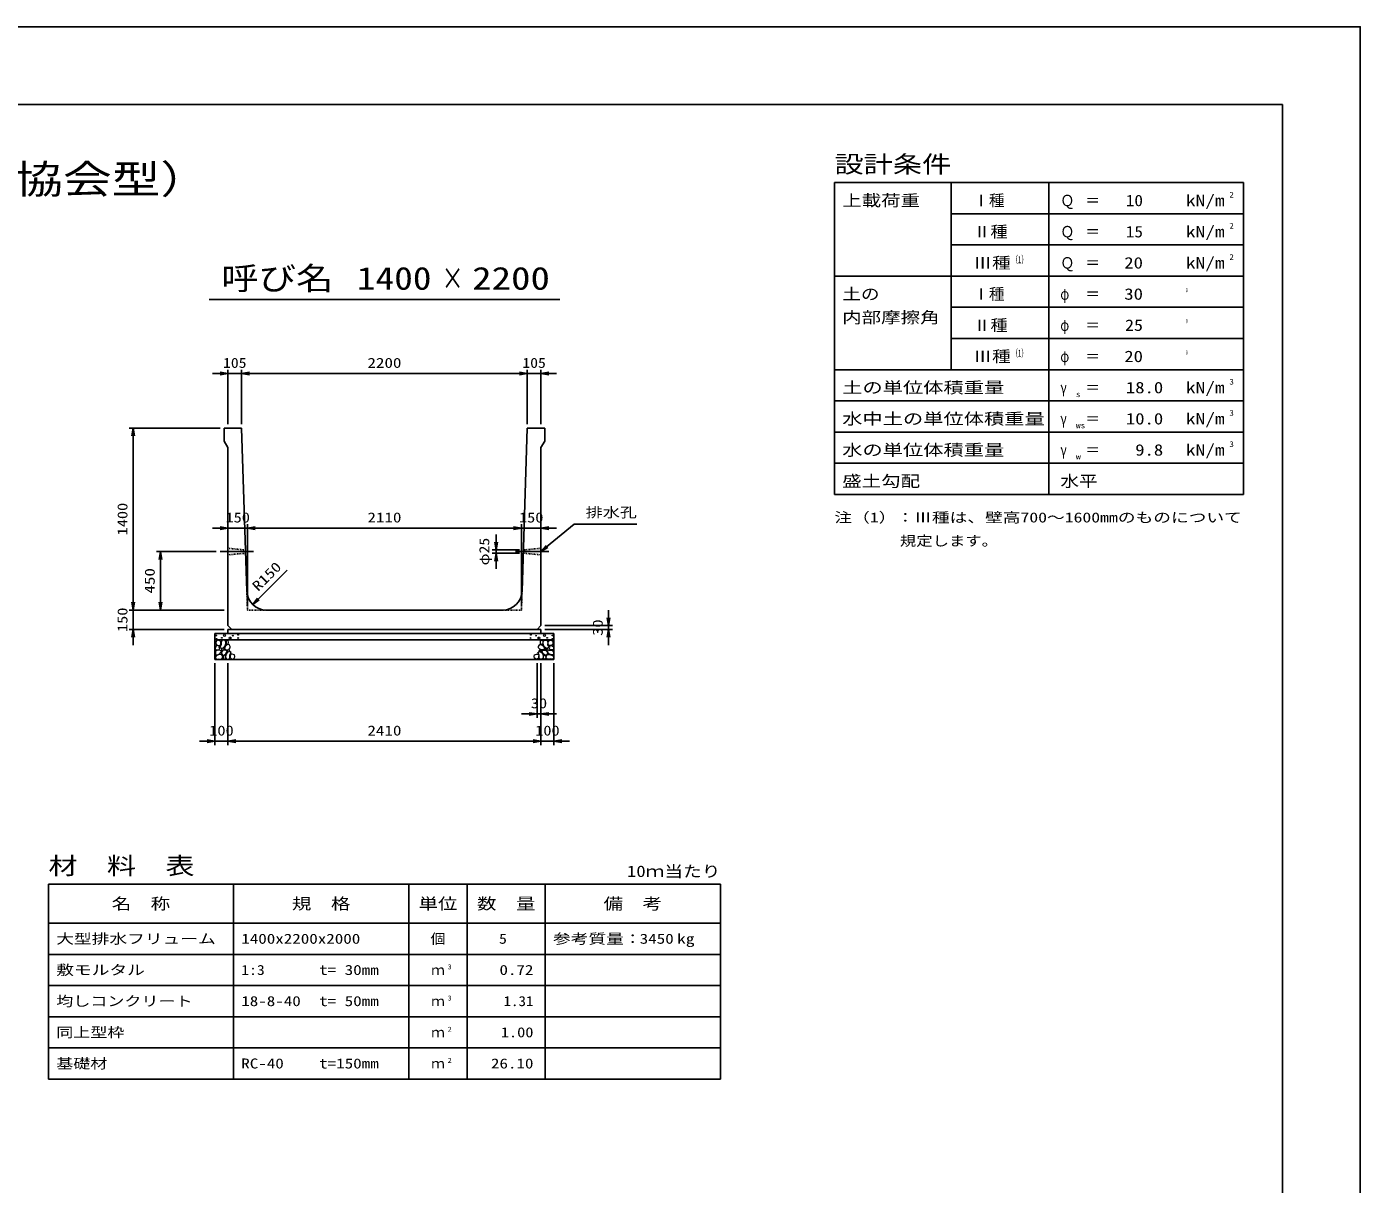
# Model space of a CAD drawing. Units: millimetres at full size. Extents: x 0 to 25230, y 0 to 17820.
# Drawn here: x 14960 to 25230, y 8910 to 17820 of the extents above; entities that cross this region are included whole.
import ezdxf
from ezdxf.enums import TextEntityAlignment as Align

# ---------------------------------------------------------------- set-up
doc = ezdxf.new("R2010")
doc.units = ezdxf.units.MM
doc.linetypes.add('CHAIN', pattern=[18.5, 12, -1.5, 3.5, -1.5])
doc.linetypes.add('DASHED_SPACED', pattern=[12, 6, -6])
for name, color, linetype, lineweight in [('0_2', 7, 'Continuous', 25), ('D-BMK', 2, 'CHAIN', 25), ('D-DCR-HCHn', 4, 'Continuous', 9), ('D-MTR-FRAM', 7, 'Continuous', 25), ('D-MTR-LINE', 7, 'Continuous', 25), ('D-STR-DIM', 7, 'Continuous', 25), ('D-STR-STRn', 1, 'Continuous', 25), ('D-TTL', 2, 'Continuous', 25), ('D-TTL-FRAM', 2, 'Continuous', 25), ('D-TTL-LINE', 7, 'Continuous', 25), ('D-TTL-TXT', 7, 'Continuous', 25)]:
    doc.layers.add(name, color=color, linetype=linetype, lineweight=lineweight)
for name, color, linetype in [('D-DOC', 7, 'Continuous'), ('D-MTR', 7, 'Continuous'), ('D-MTR-TXT', 7, 'Continuous')]:
    doc.layers.add(name, color=color, linetype=linetype)
doc.styles.add('ＭＳ ゴシック', font='')
doc.styles.get('ＭＳ ゴシック').set_extended_font_data('MS Gothic')

# ---------------------------------------------------------------- blocks, each defined once
blk = doc.blocks.new('open_arrow')
at = {"color": 0, "linetype": 'Continuous', "lineweight": -2}
blk.add_lwpolyline([(7.5, 1.25), (0, 0), (7.5, -1.25)], dxfattribs=at)

msp = doc.modelspace()

# ---------------------------------------------------------------- linework, layer by layer
at = {"layer": '0_2'}
for p, q in [((16420, 13780), (15960, 13780)), ((15990, 13780), (15990, 13330)), ((16480, 13330), (15960, 13330))]:
    msp.add_line(p, q, dxfattribs=at)
at = {"layer": 'D-BMK'}
for p, q in [((16450, 13780), (16705.536, 13780)), ((18724.464, 13780), (18980, 13780))]:
    msp.add_line(p, q, dxfattribs=at)
at = {"layer": 'D-DCR-HCHn'}
for points in [[(16415.46, 13050.356), (16410.26, 13034.753), (16417.194, 13024.352), (16434.53, 13022.618), (16446.366, 13027.699), (16441.464, 13039.954), (16444.932, 13046.889), (16437.997, 13053.823), (16427.596, 13057.29)], [(16448.399, 13093.696), (16432.796, 13097.163), (16418.928, 13090.228), (16417.194, 13074.626), (16420.661, 13062.491), (16437.997, 13057.29), (16450.132, 13057.29), (16455.333, 13065.958), (16455.333, 13085.028)], [(16462.267, 13095.429), (16457.067, 13079.827), (16458.8, 13062.491), (16446.665, 13043.421), (16462.267, 13034.753), (16479.603, 13043.421), (16490.005, 13057.29), (16493.472, 13079.827), (16490.005, 13091.962), (16479.603, 13097.163)], [(16491.739, 13053.823), (16483.071, 13033.02), (16490.005, 13024.352), (16510.808, 13024.352), (16519.476, 13027.819), (16528.144, 13039.954), (16528.144, 13050.356), (16519.476, 13064.224), (16509.074, 13065.958)], [(16495.206, 13091.962), (16495.206, 13071.159), (16503.874, 13065.958), (16512.542, 13071.159), (16514.275, 13083.294), (16512.542, 13093.696), (16500.407, 13097.163)], [(18938.261, 13053.823), (18946.929, 13033.02), (18939.995, 13024.352), (18919.192, 13024.352), (18910.524, 13027.819), (18901.856, 13039.954), (18901.856, 13050.356), (18910.524, 13064.224), (18920.926, 13065.958)], [(18934.794, 13091.962), (18934.794, 13071.159), (18926.126, 13065.958), (18917.458, 13071.159), (18915.725, 13083.294), (18917.458, 13093.696), (18929.593, 13097.163)], [(18967.733, 13095.429), (18972.933, 13079.827), (18971.2, 13062.491), (18983.335, 13043.421), (18967.733, 13034.753), (18950.397, 13043.421), (18939.995, 13057.29), (18936.528, 13079.827), (18939.995, 13091.962), (18950.397, 13097.163)], [(18981.601, 13093.696), (18997.204, 13097.163), (19011.072, 13090.228), (19012.806, 13074.626), (19009.339, 13062.491), (18992.003, 13057.29), (18979.868, 13057.29), (18974.667, 13065.958), (18974.667, 13085.028)], [(19014.54, 13050.356), (19019.74, 13034.753), (19012.806, 13024.352), (18995.47, 13022.618), (18983.634, 13027.699), (18988.536, 13039.954), (18985.068, 13046.889), (18992.003, 13053.823), (19002.404, 13057.29)], [(16448.366, 12992.757), (16461.208, 13012.019), (16459.603, 13016.834), (16441.946, 13021.65), (16425.894, 13020.045), (16414.658, 13010.414), (16413.052, 12999.177), (16414.658, 12987.941), (16427.499, 12984.731)], [(16454.787, 12952.627), (16466.023, 12957.443), (16469.234, 12973.494), (16462.813, 12984.731), (16451.577, 12987.941), (16437.13, 12986.336), (16421.078, 12979.915), (16413.052, 12970.284), (16413.052, 12959.048), (16417.868, 12952.627), (16437.13, 12954.232)], [(16465.735, 13034.753), (16457.067, 13027.819), (16460.534, 13022.618), (16472.669, 13022.618), (16477.87, 13024.352), (16481.337, 13031.286), (16476.136, 13036.487)], [(16493.311, 12992.757), (16501.337, 13012.019), (16494.916, 13020.045), (16475.654, 13020.045), (16467.628, 13016.834), (16459.603, 13005.598), (16459.603, 12995.967), (16467.628, 12983.125), (16477.259, 12981.52)], [(16490.101, 12957.443), (16490.101, 12976.705), (16482.075, 12981.52), (16474.049, 12976.705), (16472.444, 12965.469), (16474.049, 12955.837), (16485.285, 12952.627)], [(16520.599, 12954.232), (16525.415, 12968.679), (16523.81, 12984.731), (16535.046, 13002.388), (16520.599, 13010.414), (16504.548, 13002.388), (16494.916, 12989.546), (16491.706, 12968.679), (16494.916, 12957.443), (16504.548, 12952.627)], [(16517.389, 13010.414), (16525.415, 13016.834), (16522.204, 13021.65), (16510.968, 13021.65), (16506.153, 13020.045), (16502.942, 13013.624), (16507.758, 13008.808)], [(16533.441, 12955.837), (16547.887, 12952.627), (16560.729, 12959.048), (16562.334, 12973.494), (16559.124, 12984.731), (16543.072, 12989.546), (16531.836, 12989.546), (16527.02, 12981.52), (16527.02, 12963.863)], [(18896.559, 12955.837), (18882.113, 12952.627), (18869.271, 12959.048), (18867.666, 12973.494), (18870.876, 12984.731), (18886.928, 12989.546), (18898.164, 12989.546), (18902.98, 12981.52), (18902.98, 12963.863)], [(18909.401, 12954.232), (18904.585, 12968.679), (18906.19, 12984.731), (18894.954, 13002.388), (18909.401, 13010.414), (18925.452, 13002.388), (18935.084, 12989.546), (18938.294, 12968.679), (18935.084, 12957.443), (18925.452, 12952.627)], [(18912.611, 13010.414), (18904.585, 13016.834), (18907.796, 13021.65), (18919.032, 13021.65), (18923.847, 13020.045), (18927.058, 13013.624), (18922.242, 13008.808)], [(18936.689, 12992.757), (18928.663, 13012.019), (18935.084, 13020.045), (18954.346, 13020.045), (18962.372, 13016.834), (18970.397, 13005.598), (18970.397, 12995.967), (18962.372, 12983.125), (18952.741, 12981.52)], [(18939.899, 12957.443), (18939.899, 12976.705), (18947.925, 12981.52), (18955.951, 12976.705), (18957.556, 12965.469), (18955.951, 12955.837), (18944.715, 12952.627)], [(18964.265, 13034.753), (18972.933, 13027.819), (18969.466, 13022.618), (18957.331, 13022.618), (18952.13, 13024.352), (18948.663, 13031.286), (18953.864, 13036.487)], [(18975.213, 12952.627), (18963.977, 12957.443), (18960.766, 12973.494), (18967.187, 12984.731), (18978.423, 12987.941), (18992.87, 12986.336), (19008.922, 12979.915), (19016.948, 12970.284), (19016.948, 12959.048), (19012.132, 12952.627), (18992.87, 12954.232)], [(18981.634, 12992.757), (18968.792, 13012.019), (18970.397, 13016.834), (18988.054, 13021.65), (19004.106, 13020.045), (19015.342, 13010.414), (19016.948, 12999.177), (19015.342, 12987.941), (19002.501, 12984.731)]]:
    msp.add_lwpolyline(points, close=True, dxfattribs=at)
for centre, radius in [((16420.727, 13133.955), 3), ((16421.869, 13108.91), 3), ((16462.292, 13115.752), 3), ((16483.336, 13133.955), 7.5), ((16526.664, 13114.961), 7.5), ((16547.708, 13133.164), 3), ((16588.131, 13140.006), 3), ((16589.273, 13114.961), 3), ((18840.727, 13114.961), 3), ((18841.869, 13140.006), 3), ((18882.292, 13133.164), 3), ((18903.336, 13114.961), 7.5), ((18946.664, 13133.955), 7.5), ((18967.708, 13115.752), 3), ((19008.131, 13108.91), 3), ((19009.273, 13133.955), 3)]:
    msp.add_circle(centre, radius, dxfattribs=at)
at = {"layer": 'D-MTR-FRAM'}
for p, q in [((15127.5, 11220), (20302.5, 11220)), ((15127.5, 11220), (15127.5, 9720)), ((20302.5, 11220), (20302.5, 9720)), ((15127.5, 9720), (20302.5, 9720))]:
    msp.add_line(p, q, dxfattribs=at)
at = {"layer": 'D-MTR-LINE'}
for p, q in [((16552.5, 11220), (16552.5, 9720)), ((17902.5, 11220), (17902.5, 9720)), ((18352.5, 11220), (18352.5, 9720)), ((18952.5, 11220), (18952.5, 9720)), ((15127.5, 10920), (20302.5, 10920)), ((15127.5, 10680), (20302.5, 10680)), ((15127.5, 10440), (20302.5, 10440)), ((15127.5, 10200), (20302.5, 10200)), ((15127.5, 9960), (20302.5, 9960))]:
    msp.add_line(p, q, dxfattribs=at)
at = {"layer": 'D-STR-DIM'}
for p, q in [((16390, 15150), (16735, 15150)), ((16510, 14760), (16510, 15180)), ((16615, 14760), (16615, 15180)), ((16615, 14760), (16615, 15180)), ((16615, 15150), (18815, 15150)), ((18695, 15150), (19040, 15150)), ((18815, 14760), (18815, 15180)), ((18815, 14760), (18815, 15180)), ((18920, 14760), (18920, 15180)), ((16450, 14730), (15750, 14730)), ((15780, 14730), (15780, 13330)), ((16660, 13360), (16660, 13990)), ((16660, 13360), (16660, 13990)), ((18770, 13360), (18770, 13990)), ((18770, 13360), (18770, 13990)), ((16390, 13960), (16780, 13960)), ((16660, 13960), (18770, 13960)), ((18574.464, 13912.5), (18574.464, 13647.5)), ((18650, 13960), (19040, 13960)), ((18754.866, 13792.5), (18544.464, 13792.5)), ((18754.062, 13767.5), (18544.464, 13767.5)), ((16700.908, 13372.244), (16966.073, 13637.409)), ((15780, 13450), (15780, 13060)), ((16480, 13330), (15750, 13330)), ((16480, 13330), (15750, 13330)), ((19440, 13330), (19440, 13060)), ((16480, 13180), (15750, 13180)), ((18950, 13210), (19470, 13210)), ((18950, 13180), (19470, 13180)), ((16410, 12920), (16410, 12290)), ((16510, 12920), (16510, 12290)), ((16510, 12920), (16510, 12290)), ((18890, 12920), (18890, 12500)), ((18920, 12920), (18920, 12290)), ((18920, 12920), (18920, 12290)), ((18920, 12920), (18920, 12500)), ((19020, 12920), (19020, 12290)), ((18770, 12530), (19040, 12530)), ((16630, 12320), (16290, 12320)), ((16510, 12320), (18920, 12320)), ((19140, 12320), (18800, 12320))]:
    msp.add_line(p, q, dxfattribs=at)
msp.add_lwpolyline([(18920, 13780), (19175, 13990), (19235, 13990), (19659.416, 13990)], dxfattribs=at)
at = {"layer": 'D-STR-STRn'}
for p, q in [((16480, 14730), (16615, 14730)), ((16480, 14630), (16480, 14730)), ((16615, 14730), (16655.333, 13475.181)), ((18815, 14730), (18774.667, 13475.181)), ((18950, 14730), (18815, 14730)), ((18950, 14630), (18950, 14730)), ((16480, 14630), (16510, 14580)), ((18950, 14630), (18920, 14580)), ((16510, 13210), (16510, 14580)), ((18920, 13210), (18920, 14580)), ((16805.256, 13330), (18624.744, 13330)), ((16410, 12950), (16410, 13150)), ((16410, 13150), (19020, 13150)), ((16510, 13210), (16540, 13180)), ((16510, 13180), (18920, 13180)), ((16510, 13180), (16510, 13150)), ((18920, 13210), (18890, 13180)), ((18920, 13180), (18920, 13150)), ((19020, 12950), (19020, 13150)), ((16410, 13100), (19020, 13100)), ((16410, 12950), (19020, 12950))]:
    msp.add_line(p, q, dxfattribs=at)
at = {"layer": 'D-STR-STRn', "color": 2, "linetype": 'DASHED_SPACED'}
for p, q in [((16645.134, 13792.5), (16510, 13805)), ((16645.938, 13767.5), (16510, 13755)), ((18920, 13755), (18784.062, 13767.5)), ((18920, 13805), (18784.866, 13792.5)), ((16655.333, 13475.181), (16660, 13330)), ((18774.667, 13475.181), (18770, 13330)), ((16660, 13330), (16805.256, 13330)), ((18770, 13330), (18624.744, 13330))]:
    msp.add_line(p, q, dxfattribs=at)
at = {"layer": 'D-STR-STRn'}
for centre, start, end in [((16805.256, 13480), 181.84102, 270), ((18624.744, 13480), 270, 358.15898)]:
    msp.add_arc(centre, 150, start, end, dxfattribs=at)
at = {"layer": 'D-TTL'}
for points in [[(0, 0), (25230, 0), (25230, 17820), (0, 17820)], [(600, 600), (24630, 600), (24630, 17220), (600, 17220)]]:
    msp.add_lwpolyline(points, close=True, dxfattribs=at)
at = {"layer": 'D-TTL-FRAM'}
for p, q in [((24330, 16620), (21180, 16620)), ((21180, 16620), (21180, 14220)), ((24330, 16620), (24330, 14220)), ((24330, 14220), (21180, 14220))]:
    msp.add_line(p, q, dxfattribs=at)
at = {"layer": 'D-TTL-LINE'}
for p, q in [((22080, 16620), (22080, 15180)), ((22830, 16620), (22830, 14220)), ((24330, 16380), (22080, 16380)), ((24330, 16140), (22080, 16140)), ((24330, 15900), (21180, 15900)), ((24330, 15660), (22080, 15660)), ((24330, 15420), (22080, 15420)), ((24330, 15180), (21180, 15180)), ((24330, 14940), (21180, 14940)), ((24330, 14700), (21180, 14700)), ((24330, 14460), (21180, 14460))]:
    msp.add_line(p, q, dxfattribs=at)
at = {"layer": 'D-TTL-TXT'}
msp.add_line((16365, 15720), (19065, 15720), dxfattribs=at)

# ---------------------------------------------------------------- block references
at = {"layer": '0_2', "xscale": 8, "yscale": 8}
for p, rotation in [((15990, 13780), 270), ((15990, 13330), 90)]:
    msp.add_blockref('open_arrow', p, dxfattribs=dict(at, rotation=rotation))
at = {"layer": 'D-STR-DIM', "xscale": 8, "yscale": 8}
for p, rotation in [((16510, 15150), 180), ((18815, 15150), 180), ((18815, 15150), 180), ((15780, 14730), 270), ((16510, 13960), 180), ((18770, 13960), 180), ((18770, 13960), 180), ((18574.464, 13792.5), 90), ((18574.464, 13767.5), 270), ((18920, 13780), 39.5), ((15780, 13330), 90), ((15780, 13330), 90), ((16700.908, 13372.244), 45), ((19440, 13210), 90), ((15780, 13180), 270), ((19440, 13180), 270), ((18890, 12530), 180), ((16410, 12320), 180), ((18920, 12320), 180), ((18920, 12320), 180)]:
    msp.add_blockref('open_arrow', p, dxfattribs=dict(at, rotation=rotation))
for p in [(16615, 15150), (16615, 15150), (18920, 15150), (16660, 13960), (16660, 13960), (18920, 13960), (18920, 12530), (16510, 12320), (16510, 12320), (19020, 12320)]:
    msp.add_blockref('open_arrow', p, dxfattribs=at)

# ---------------------------------------------------------------- texts
at = {"layer": '0_2', "style": 'ＭＳ ゴシック', "width": 1.25}
msp.add_text('450', height=76.98, rotation=90, dxfattribs=at).set_placement((15907.5, 13555), align=Align.MIDDLE_CENTER)
at = {"layer": 'D-DOC', "style": 'ＭＳ ゴシック'}
for s, width, p in [('注（1）：Ⅲ種は、壁高700～1600mmのものについて', 1.3, (21180, 13981)), ('\u3000\u3000\u3000\u3000規定します。', 1.2, (21180, 13801))]:
    msp.add_text(s, height=76.98, dxfattribs=dict(at, width=width)).set_placement(p, align=Align.BOTTOM_LEFT)
at = {"layer": 'D-MTR', "style": 'ＭＳ ゴシック', "width": 1.25}
msp.add_text('材\u3000料\u3000表', height=132, dxfattribs=at).set_placement((15127.5, 11256), align=Align.BOTTOM_LEFT)
at = {"layer": 'D-MTR', "style": 'ＭＳ ゴシック', "width": 1.2}
msp.add_text('10ｍ当たり', height=87.98, dxfattribs=at).set_placement((20302.5, 11249), align=Align.BOTTOM_RIGHT)
at = {"layer": 'D-MTR-TXT', "style": 'ＭＳ ゴシック'}
for s, height, width, p in [('名\u3000称', 87.98, 1.25, (15840, 11070)), ('規\u3000格', 87.98, 1.25, (17227.5, 11070)), ('単位', 87.98, 1.25, (18127.5, 11070)), ('数\u3000量', 87.98, 1.25, (18652.5, 11070)), ('備\u3000考', 87.98, 1.25, (19627.5, 11070)), ('個', 76.98, 1.1, (18127.5, 10800))]:
    msp.add_text(s, height=height, dxfattribs=dict(at, width=width)).set_placement(p, align=Align.MIDDLE_CENTER)
for s, width, p in [('大型排水フリューム', 1.3, (15187.5, 10800)), ('1400x2200x2000', 1.25, (16612.5, 10800)), ('参考質量：    kg', 1.3, (19012.5, 10800)), ('敷モルタル', 1.3, (15187.5, 10560)), ('1:3', 1.15, (16612.5, 10560)), ('t= 30mm', 1.25, (17212.5, 10560)), ('均しコンクリート', 1.25, (15187.5, 10320)), ('18-8-40', 1.25, (16612.5, 10320)), ('t= 50mm', 1.25, (17212.5, 10320)), ('同上型枠', 1.25, (15187.5, 10080)), ('基礎材', 1.25, (15187.5, 9840)), ('RC-40', 1.25, (16612.5, 9840)), ('t=150mm', 1.25, (17212.5, 9840))]:
    msp.add_text(s, height=76.98, dxfattribs=dict(at, width=width)).set_placement(p, align=Align.MIDDLE_LEFT)
for s, width, p in [('5', 1.15, (18657.83, 10800)), ('3450', 1.25, (19942.5, 10800)), ('0.72', 1.25, (18862.5, 10560)), ('1.31', 1.1, (18862.5, 10320)), ('1.00', 1.2, (18862.5, 10080)), ('26.10', 1.25, (18862.5, 9840))]:
    msp.add_text(s, height=76.98, dxfattribs=dict(at, width=width)).set_placement(p, align=Align.MIDDLE_RIGHT)
for p in [(18127.5, 10560), (18127.5, 10320), (18127.5, 10080), (18127.5, 9840)]:
    msp.add_text('ｍ', height=76.98, dxfattribs=at).set_placement(p, align=Align.MIDDLE_CENTER)
at = {"layer": 'D-MTR-TXT', "style": 'ＭＳ ゴシック', "width": 1.15}
for s, p in [('3', (18202.5, 10553)), ('3', (18202.5, 10313)), ('2', (18202.5, 10073)), ('2', (18202.5, 9833))]:
    msp.add_text(s, height=38.49, dxfattribs=at).set_placement(p, align=Align.BOTTOM_LEFT)
at = {"layer": 'D-STR-DIM', "style": 'ＭＳ ゴシック'}
for s, width, p in [('105', 1.15, (16562.5, 15232.5)), ('2200', 1.25, (17715, 15232.5)), ('105', 1.15, (18867.5, 15232.5)), ('150', 1.2, (16585, 14042.5)), ('2110', 1.25, (17715, 14042.5)), ('150', 1.2, (18845, 14042.5)), ('30', 1.2, (18905, 12612.5)), ('100', 1.2, (16460, 12402.5)), ('2410', 1.25, (17715, 12402.5)), ('100', 1.2, (18970, 12402.5))]:
    msp.add_text(s, height=76.98, dxfattribs=dict(at, width=width)).set_placement(p, align=Align.MIDDLE_CENTER)
for s, width, p in [('1400', 1.2, (15697.5, 14030)), ('φ25', 1.15, (18483.436, 13780)), ('150', 1.2, (15697.5, 13255)), ('30', 1.2, (19357.5, 13195))]:
    msp.add_text(s, height=76.98, rotation=90, dxfattribs=dict(at, width=width)).set_placement(p, align=Align.MIDDLE_CENTER)
at = {"layer": 'D-STR-DIM', "style": 'ＭＳ ゴシック', "width": 1.25}
msp.add_text('排水孔', height=76.98, dxfattribs=at).set_placement((19265, 14020), align=Align.BOTTOM_LEFT)
msp.add_text('R150', height=76.98, rotation=45, dxfattribs=at).set_placement((16759.318, 13453.281), align=Align.BOTTOM_LEFT)
at = {"layer": 'D-TTL-TXT', "style": 'ＭＳ ゴシック'}
for s, height, width, p in [('設計条件', 132, 1.25, (21180, 16656)), ('上載荷重', 87.98, 1.25, (21240, 16412)), ('2', 43.99, 1.15, (24222, 16492)), ('Ｑ', 87.98, 0.9, (22920, 16412)), ('＝', 87.98, 0.95, (23112, 16412)), ('kN/m', 87.98, 1.25, (23886, 16412)), ('Ⅱ種', 87.98, 1.1, (22250, 16172)), ('Ｑ', 87.98, 0.9, (22920, 16172)), ('＝', 87.98, 0.95, (23112, 16172)), ('kN/m', 87.98, 1.25, (23886, 16172)), ('2', 43.99, 1.15, (24222, 16252)), ('Ⅲ種', 87.98, 1.2, (22250, 15932)), ('（1）', 54.99, 0.6, (22546.769, 15982.923)), ('Ｑ', 87.98, 0.9, (22920, 15932)), ('＝', 87.98, 0.95, (23112, 15932)), ('kN/m', 87.98, 1.25, (23886, 15932)), ('2', 43.99, 1.15, (24222, 16012)), ('土の', 87.98, 1.2, (21240, 15692)), ('φ', 87.98, 0.75, (22920, 15692)), ('＝', 87.98, 0.95, (23112, 15692)), ('°', 87.98, 0.3, (23886, 15692)), ('内部摩擦角', 87.98, 1.25, (21240, 15512)), ('Ⅱ種', 87.98, 1.1, (22250, 15452)), ('φ', 87.98, 0.75, (22920, 15452)), ('＝', 87.98, 0.95, (23112, 15452)), ('°', 87.98, 0.3, (23886, 15452)), ('Ⅲ種', 87.98, 1.2, (22250, 15212)), ('（1）', 54.99, 0.6, (22546.769, 15262.923)), ('φ', 87.98, 0.75, (22920, 15212)), ('°', 87.98, 0.3, (23886, 15212)), ('＝', 87.98, 0.95, (23112, 15212)), ('土の単位体積重量', 87.98, 1.3, (21240, 14972)), ('3', 43.99, 1.15, (24222, 15052)), ('γ', 87.98, 0.75, (22920, 14972)), ('s', 43.99, 1.15, (23040, 14956)), ('＝', 87.98, 0.95, (23112, 14972)), ('kN/m', 87.98, 1.25, (23886, 14972)), ('水中土の単位体積重量', 87.98, 1.3, (21240, 14732)), ('γ', 87.98, 0.75, (22920, 14732)), ('＝', 87.98, 0.95, (23112, 14732)), ('kN/m', 87.98, 1.25, (23886, 14732)), ('3', 43.99, 1.15, (24222, 14812)), ('ws', 43.99, 1.2, (23040, 14716)), ('水の単位体積重量', 87.98, 1.3, (21240, 14492)), ('γ', 87.98, 0.75, (22920, 14492)), ('kN/m', 87.98, 1.25, (23886, 14492)), ('3', 43.99, 1.15, (24222, 14572)), ('w', 43.99, 1.25, (23040, 14476)), ('＝', 87.98, 0.95, (23112, 14492)), ('盛土勾配', 87.98, 1.25, (21240, 14252)), ('水平', 87.98, 1.2, (22920, 14252))]:
    msp.add_text(s, height=height, dxfattribs=dict(at, width=width)).set_placement(p, align=Align.BOTTOM_LEFT)
for s, height, width, p in [('大型排水フリューム（農業土木事業協会型）', 219.9, 1.25, (12615, 16470)), ('呼び名', 176, 1.2, (16890, 15742.5)), ('1400', 176, 1.2, (17790, 15742.5)), ('×', 176, 0.7, (18240, 15742.5)), ('2200', 176, 1.25, (18690, 15742.5))]:
    msp.add_text(s, height=height, dxfattribs=dict(at, width=width)).set_placement(p, align=Align.BOTTOM_CENTER)
for p in [(22250, 16412), (22250, 15692)]:
    msp.add_text('Ⅰ種', height=87.98, dxfattribs=at).set_placement(p, align=Align.BOTTOM_LEFT)
for s, width, p in [('10', 1.1, (23556, 16412)), ('15', 1.1, (23556, 16172)), ('20', 1.2, (23556, 15932)), ('30', 1.2, (23556, 15692)), ('25', 1.15, (23556, 15452)), ('20', 1.2, (23556, 15212)), ('18.0', 1.2, (23712, 14972)), ('10.0', 1.2, (23712, 14732)), ('9.8', 1.2, (23712, 14492))]:
    msp.add_text(s, height=87.98, dxfattribs=dict(at, width=width)).set_placement(p, align=Align.BOTTOM_RIGHT)

doc.saveas('drawing.dxf')
